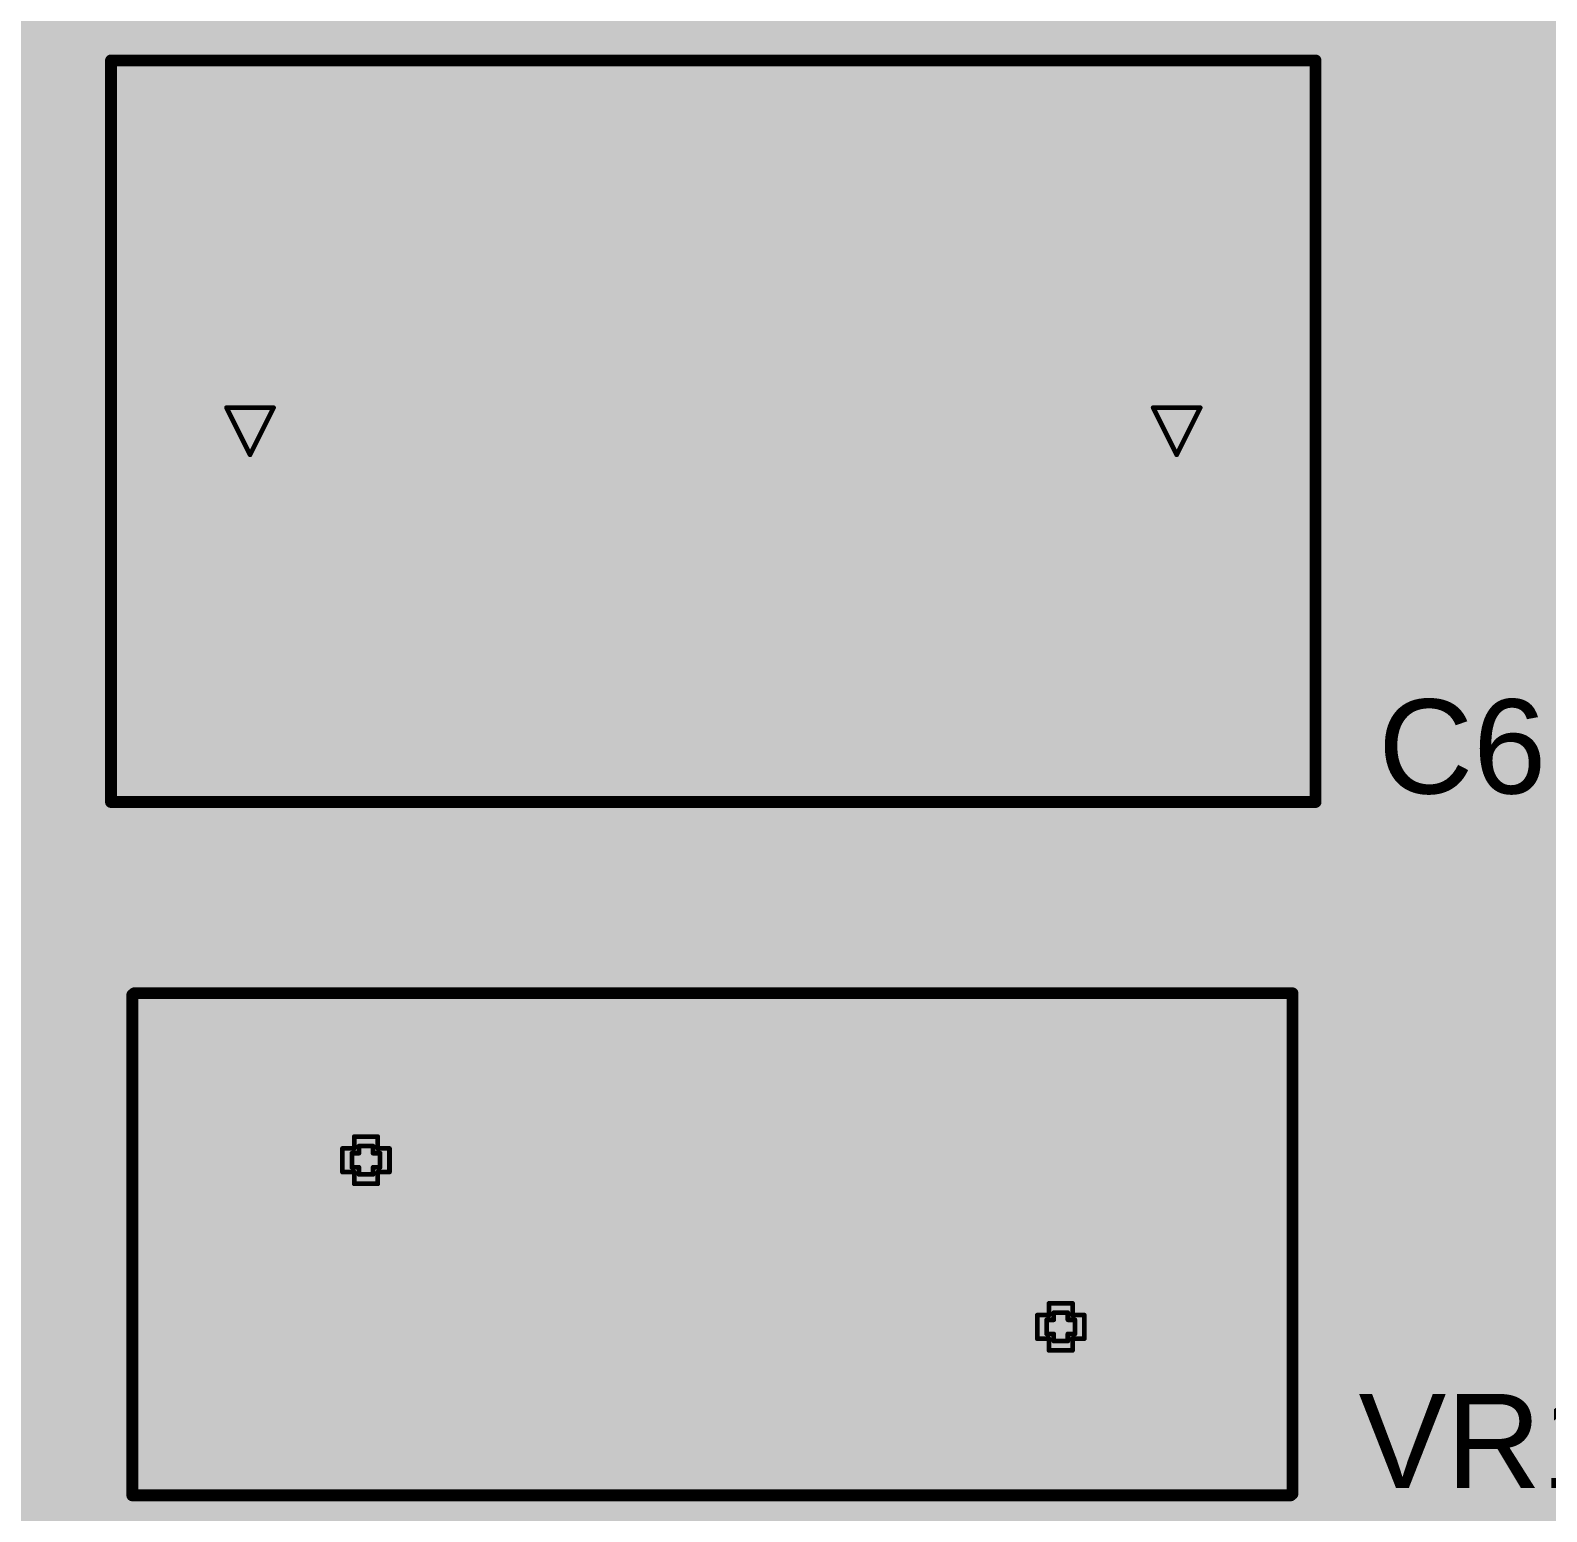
# Model space of a CAD drawing. Header units: inches. Extents: x -38 to 276, y -7 to 269.
# Drawn here: x 89.13 to 105.49, y 14.22 to 30.2 of the extents above; entities that cross this region are included whole.
import ezdxf

# ---------------------------------------------------------------- set-up
doc = ezdxf.new("R2010")
doc.units = ezdxf.units.IN
for name, color, linetype in [('Bottom Layer', 5, 'Continuous'), ('Bottom Solder', 6, 'Continuous'), ('Drill Drawing', 1, 'Continuous'), ('Multi-Layer', 9, 'Continuous'), ('Pad Holes', 156, 'Continuous'), ('Top Layer', 1, 'Continuous'), ('Top Overlay', 2, 'Continuous'), ('Top Solder', 216, 'Continuous')]:
    doc.layers.add(name, color=color, linetype=linetype)
doc.styles.add('Arial', font='', dxfattribs={"height": 0.2})
doc.styles.add('Arial Black', font='', dxfattribs={"height": 0.2})
doc.styles.get('Arial').set_extended_font_data('Arial')
doc.styles.get('Arial Black').set_extended_font_data('Arial Black')

# ---------------------------------------------------------------- blocks, each defined once
blk = doc.blocks.new('B72210S2271K101_21')
at = {"layer": 'Bottom Layer'}
h = blk.add_hatch(color=5, dxfattribs=at)
edge = h.paths.add_edge_path()
edge.add_arc((-3.74904, 0.8989059999999999), 0.999998, 0, 360)
h = blk.add_hatch(color=5, dxfattribs=at)
edge = h.paths.add_edge_path()
edge.add_arc((3.74904, -0.8989059999999999), 0.999998, 0, 360)
at = {"layer": 'Bottom Solder'}
h = blk.add_hatch(color=6, dxfattribs=at)
edge = h.paths.add_edge_path()
edge.add_arc((-3.74904, 0.8989059999999999), 1.050798, 0, 360)
h = blk.add_hatch(color=6, dxfattribs=at)
edge = h.paths.add_edge_path()
edge.add_arc((3.74904, -0.8989059999999999), 1.050798, 0, 360)
at = {"layer": 'Multi-Layer'}
h = blk.add_hatch(color=9, dxfattribs=at)
edge = h.paths.add_edge_path()
edge.add_arc((-3.74904, 0.8989059999999999), 0.999998, 0, 360)
h = blk.add_hatch(color=9, dxfattribs=at)
edge = h.paths.add_edge_path()
edge.add_arc((3.74904, -0.8989059999999999), 0.999998, 0, 360)
at = {"layer": 'Pad Holes'}
h = blk.add_hatch(color=7, dxfattribs=at)
edge = h.paths.add_edge_path()
edge.add_arc((-3.74904, 0.8988044), 0.5999479999999999, 0, 360)
h = blk.add_hatch(color=7, dxfattribs=at)
edge = h.paths.add_edge_path()
edge.add_arc((3.74904, -0.8988044), 0.5999479999999999, 0, 360)
at = {"layer": 'Top Layer'}
h = blk.add_hatch(color=1, dxfattribs=at)
edge = h.paths.add_edge_path()
edge.add_arc((-3.74904, 0.8989059999999999), 0.999998, 0, 360)
h = blk.add_hatch(color=1, dxfattribs=at)
edge = h.paths.add_edge_path()
edge.add_arc((3.74904, -0.8989059999999999), 0.999998, 0, 360)
at = {"layer": 'Top Solder'}
h = blk.add_hatch(color=216, dxfattribs=at)
edge = h.paths.add_edge_path()
edge.add_arc((-3.74904, 0.8989059999999999), 1.050798, 0, 360)
h = blk.add_hatch(color=216, dxfattribs=at)
edge = h.paths.add_edge_path()
edge.add_arc((3.74904, -0.8989059999999999), 1.050798, 0, 360)
at = {"layer": 'Top Overlay'}
for points in [[(-6.271006, -2.716276, 0.127, 0.127, 0), (-6.271006, 2.683764, 0.127, 0.127, 0)], [(-6.249921459999999, 2.70002, 0.127, 0.127, 0), (6.250178, 2.70002, 0.127, 0.127, 0)], [(6.249921459999999, -2.70002, 0.127, 0.127, 0), (6.249921459999999, 2.70002, 0.127, 0.127, 0)], [(-6.271006, -2.716276, 0.127, 0.127, 0), (6.23087654, -2.716276, 0.127, 0.127, 0)]]:
    blk.add_lwpolyline(points, format="xyseb", dxfattribs=at)
for points in [[(-6.302756, 2.683764, 0.0635, 0.0635, 1), (-6.239255999999999, 2.683764, 0.0635, 0.0635, 1)], [(-6.281671459999999, 2.70002, 0.0635, 0.0635, 1), (-6.21817146, 2.70002, 0.0635, 0.0635, 1)], [(6.21817146, 2.70002, 0.0635, 0.0635, 1), (6.281671459999999, 2.70002, 0.0635, 0.0635, 1)], [(6.218428, 2.70002, 0.0635, 0.0635, 1), (6.281928, 2.70002, 0.0635, 0.0635, 1)], [(-6.302756, -2.716276, 0.0635, 0.0635, 1), (-6.239255999999999, -2.716276, 0.0635, 0.0635, 1)], [(-6.302756, -2.716276, 0.0635, 0.0635, 1), (-6.239255999999999, -2.716276, 0.0635, 0.0635, 1)], [(6.19912654, -2.716276, 0.0635, 0.0635, 1), (6.262626539999999, -2.716276, 0.0635, 0.0635, 1)], [(6.21817146, -2.70002, 0.0635, 0.0635, 1), (6.281671459999999, -2.70002, 0.0635, 0.0635, 1)]]:
    blk.add_lwpolyline(points, format="xyseb", close=True, dxfattribs=at)
blk = doc.blocks.new('X2P2224KN1B0130150080ES0_156')
at = {"layer": 'Bottom Layer'}
h = blk.add_hatch(color=5, dxfattribs=at)
edge = h.paths.add_edge_path()
edge.add_arc((-4.999989999999999, 0), 0.999998, 0, 360)
h = blk.add_hatch(color=5, dxfattribs=at)
edge = h.paths.add_edge_path()
edge.add_arc((4.999989999999999, 0), 0.999998, 0, 360)
at = {"layer": 'Bottom Solder'}
h = blk.add_hatch(color=6, dxfattribs=at)
edge = h.paths.add_edge_path()
edge.add_arc((-4.999989999999999, 0), 1.0499979, 0, 360)
h = blk.add_hatch(color=6, dxfattribs=at)
edge = h.paths.add_edge_path()
edge.add_arc((4.999989999999999, 0), 1.0499979, 0, 360)
at = {"layer": 'Multi-Layer'}
h = blk.add_hatch(color=9, dxfattribs=at)
edge = h.paths.add_edge_path()
edge.add_arc((-4.999989999999999, 0), 0.999998, 0, 360)
h = blk.add_hatch(color=9, dxfattribs=at)
edge = h.paths.add_edge_path()
edge.add_arc((4.999989999999999, 0), 0.999998, 0, 360)
at = {"layer": 'Pad Holes'}
h = blk.add_hatch(color=7, dxfattribs=at)
edge = h.paths.add_edge_path()
edge.add_arc((-4.999989999999999, 0), 0.5999987999999999, 0, 360)
h = blk.add_hatch(color=7, dxfattribs=at)
edge = h.paths.add_edge_path()
edge.add_arc((4.999989999999999, 0), 0.5999987999999999, 0, 360)
at = {"layer": 'Top Layer'}
h = blk.add_hatch(color=1, dxfattribs=at)
edge = h.paths.add_edge_path()
edge.add_arc((-4.999989999999999, 0), 0.999998, 0, 360)
h = blk.add_hatch(color=1, dxfattribs=at)
edge = h.paths.add_edge_path()
edge.add_arc((4.999989999999999, 0), 0.999998, 0, 360)
at = {"layer": 'Top Solder'}
h = blk.add_hatch(color=216, dxfattribs=at)
edge = h.paths.add_edge_path()
edge.add_arc((-4.999989999999999, 0), 1.0499979, 0, 360)
h = blk.add_hatch(color=216, dxfattribs=at)
edge = h.paths.add_edge_path()
edge.add_arc((4.999989999999999, 0), 1.0499979, 0, 360)
at = {"layer": 'Top Overlay'}
for points in [[(-6.50113, 3.999992, 0.127, 0.127, 0), (6.498843999999999, 3.999992, 0.127, 0.127, 0)], [(-6.50113, -3.999992, 0.127, 0.127, 0), (-6.50113, 3.999992, 0.127, 0.127, 0)], [(6.498843999999999, -3.999992, 0.127, 0.127, 0), (6.498843999999999, 3.999992, 0.127, 0.127, 0)], [(-6.50113, -3.999992, 0.127, 0.127, 0), (6.498843999999999, -3.999992, 0.127, 0.127, 0)]]:
    blk.add_lwpolyline(points, format="xyseb", dxfattribs=at)
for points in [[(-6.53288, 3.999992, 0.0635, 0.0635, 1), (-6.469379999999999, 3.999992, 0.0635, 0.0635, 1)], [(-6.53288, 3.999992, 0.0635, 0.0635, 1), (-6.469379999999999, 3.999992, 0.0635, 0.0635, 1)], [(6.467093999999999, 3.999992, 0.0635, 0.0635, 1), (6.530594, 3.999992, 0.0635, 0.0635, 1)], [(6.467093999999999, 3.999992, 0.0635, 0.0635, 1), (6.530594, 3.999992, 0.0635, 0.0635, 1)], [(-6.53288, -3.999992, 0.0635, 0.0635, 1), (-6.469379999999999, -3.999992, 0.0635, 0.0635, 1)], [(-6.53288, -3.999992, 0.0635, 0.0635, 1), (-6.469379999999999, -3.999992, 0.0635, 0.0635, 1)], [(6.467093999999999, -3.999992, 0.0635, 0.0635, 1), (6.530594, -3.999992, 0.0635, 0.0635, 1)], [(6.467093999999999, -3.999992, 0.0635, 0.0635, 1), (6.530594, -3.999992, 0.0635, 0.0635, 1)]]:
    blk.add_lwpolyline(points, format="xyseb", close=True, dxfattribs=at)

msp = doc.modelspace()

# ---------------------------------------------------------------- hatches: boundary and pattern name
at = {"layer": 'Bottom Layer'}
h = msp.add_hatch(color=5, dxfattribs=at)
h.paths.add_polyline_path([(110.40999762, 33.01999746), (110.66016476, 33.01999746), (111.15088514, 32.92238526), (111.6131372, 32.73091498), (112.0291511, 32.45294246), (112.38294008, 32.09915348), (112.6609126, 31.68313958), (112.85238288, 31.22088752), (112.94999508, 30.73016714), (112.94999508, 30.48), (112.94999762, 30.48), (112.95000016, 19.92819738), (112.95000016, 10.414), (112.95000016, 10.21386324), (112.8719104, 9.82128592), (112.71873316, 9.45148478), (112.49635616, 9.11867366), (112.21332396, 8.83564146), (111.88051284, 8.61326446), (111.5107117, 8.46008722), (111.11813438, 8.382), (100.15494828, 8.382), (99.99233748, 8.38199746), (99.67336936, 8.44544412), (99.37290768, 8.56989904), (99.10249927999999, 8.7505794), (98.8725353, 8.98054084), (98.69185494, 9.250949239999999), (98.56740002, 9.551410919999999), (98.50395336, 9.87037904), (98.5039559, 10.0329873), (98.50393558, 12.25865722), (98.49555611999999, 12.4293376), (98.42896493999999, 12.76414008), (98.29833527999999, 13.07951664), (98.10868871999999, 13.36334894), (97.86731252, 13.60473022), (97.58348276, 13.79437932), (97.26810619999999, 13.92501152), (96.93330372, 13.99160778), (96.76263096, 13.99998978), (96.76262588, 13.9999974), (96.76262333999999, 13.99999486), (67.23908066, 14.00000502), (67.06858824, 14.00000502), (66.73415913999999, 14.06652508), (66.41913056, 14.19701504), (66.13561576000001, 14.38645332), (65.89450372, 14.62756536), (65.70506544, 14.91108016), (65.57457548, 15.22610874), (65.50805542, 15.56053784), (65.50805542, 15.73103026), (65.50805795999999, 30.48), (65.50805795999999, 30.73016714), (65.60566761999999, 31.22088752), (65.7971379, 31.68313958), (66.07511042, 32.09915348), (66.4288994, 32.45294246), (66.84491329999999, 32.73091498), (67.30716536, 32.92238526), (67.79788574, 33.01999746), (68.04805542, 33.01999746), (68.04805542, 33.02)])
h.paths.add_polyline_path([(91.74614111999999, 28.3755211), (91.25450126, 28.3755211), (90.77230766, 28.27960562), (90.31809215999999, 28.09146274), (89.90930963999999, 27.81832384), (89.56166746, 27.47068166), (89.28852855999999, 27.06189914), (89.10038568, 26.60768364), (89.00447274, 26.12549004), (89.00447274, 25.63385018), (89.10038568, 25.15165658), (89.28852855999999, 24.69744108), (89.56166746, 24.28865856), (89.90930963999999, 23.94101638), (90.31809215999999, 23.66787748), (90.77230766, 23.4797346), (91.25450126, 23.38382166), (91.74614111999999, 23.38382166), (92.22833471999999, 23.4797346), (92.68255022, 23.66787748), (93.09133274, 23.94101638), (93.43897491999999, 24.28865856), (93.71211381999998, 24.69744108), (93.9002567, 25.15165658), (93.99617217999999, 25.63385018), (93.99617217999999, 26.12549004), (93.9002567, 26.60768364), (93.71211381999998, 27.06189914), (93.43897491999999, 27.47068166), (93.09133274, 27.81832384), (92.68255022, 28.09146274), (92.22833471999999, 28.27960562)], flags=0)
h.paths.add_polyline_path([(92.99709112, 20.5113255), (92.50545126, 20.5113255), (92.02325766, 20.41541002), (91.56904216, 20.22726714), (91.16025963999999, 19.95412824), (90.81261746, 19.60648606), (90.53947855999999, 19.19770354), (90.35133567999999, 18.74348804), (90.25542273999999, 18.26129444), (90.25542273999999, 17.76965458), (90.35133567999999, 17.28746098), (90.53947855999999, 16.83324548), (90.81261746, 16.42446296), (91.16025963999999, 16.07682078), (91.56904216, 15.80368188), (92.02325766, 15.615539), (92.50545126, 15.51962606), (92.99709112, 15.51962606), (93.47928472, 15.615539), (93.93350022, 15.80368188), (94.34228274, 16.07682078), (94.68992492, 16.42446296), (94.96306382, 16.83324548), (95.15120669999999, 17.28746098), (95.24712217999999, 17.76965458), (95.24712217999999, 18.26129444), (95.15120669999999, 18.74348804), (94.96306382, 19.19770354), (94.68992492, 19.60648606), (94.34228274, 19.95412824), (93.93350022, 20.22726714), (93.47928472, 20.41541002)], flags=0)
at = {"layer": 'Top Layer'}
h = msp.add_hatch(color=1, dxfattribs=at)
edge = h.paths.add_edge_path()
edge.add_arc((62.15000375210857, 30.47999640789142), 2.540003592111119, 90.00008102849182, 179.9999189715078, ccw=False)
edge.add_line((62.15000016, 33.02), (92.70998983999998, 33.02))
edge.add_arc((92.70998804394722, 30.47999820394724), 2.540001796053391, 4.0514240083666664e-05, 89.9999594857598, ccw=False)
edge.add_line((95.24998984, 30.48), (95.24999238, 21.97099746))
edge.add_line((95.24999238, 21.97099746), (95.24998984, 16.25598984))
edge.add_arc((93.39438447602117, 16.25598296396766), 1.855605363991552, -90.00029073976839, 0.0002123121868180533, ccw=False)
edge.add_line((93.39437505999999, 14.4003776), (87.75554965999999, 14.4003776))
edge.add_arc((87.75554965999999, 12.41677476), 1.98360284, 90, 180)
edge.add_line((85.77194682, 12.41677476), (85.77194174, 3.8835076))
edge.add_arc((84.04744101603619, 3.883500723963807), 1.724500723977516, -90.00022845328408, 0.00022845328402354426, ccw=False)
edge.add_line((84.04743414, 2.159), (77.89783505999999, 2.159))
edge.add_arc((77.89783505999999, 4.063857759999999), 1.904857759999999, 180, 270, ccw=False)
edge.add_line((75.99297729999999, 4.06385776), (75.99296206, 18.49499984))
edge.add_arc((74.42203630678043, 18.4950742452803), 1.570925754981626, 359.9972862444181, 450.0010462820671)
edge.add_line((74.42200762, 20.066), (68.07198475999999, 20.06598476))
edge.add_arc((68.07197788396631, 18.58898925603367), 1.476995503982331, 89.99973326411042, 180.0002667358893)
edge.add_line((66.59498237999999, 18.58898238), (66.5949646, 15.40604742))
edge.add_arc((65.18892653606277, 15.40603800396855), 1.406038063968752, -89.9999696847014, 0.00038370146262423077, ccw=False)
edge.add_line((65.18892728, 13.99999994), (60.87920006, 13.99999994))
edge.add_arc((60.87920006, 15.26919984), 1.2691999, 180, 270, ccw=False)
edge.add_line((59.61000016, 15.26919984), (59.61000016, 30.48))
h = msp.add_hatch(color=1, dxfattribs=at)
edge = h.paths.add_edge_path()
edge.add_arc((99.74527855417773, -4.600723064868423), 1.241284555356036, 179.9975035259371, 270.0010896083271)
edge.add_line((99.74530216, -5.84200762), (104.2774267, -5.84200762))
edge.add_arc((104.277425647903, -4.662438187903021), 1.179569432097448, 270.0000511040001, 359.9999488959999)
edge.add_line((105.45699508, -4.662439239999999), (105.45700016, 11.938))
edge.add_line((105.45700016, 11.938), (105.45698238, 28.54300615999999))
edge.add_arc((104.120429301586, 28.54311030065687), 1.336553082471157, 359.9955356654372, 450.0039199467818)
edge.add_line((104.12033786, 29.87966338), (99.74199761999999, 29.87965576))
edge.add_arc((99.74186374404242, 28.64178855649649), 1.237867210742883, 89.99380343279506, 180.0059614598518)
edge.add_line((98.50399653999999, 28.64165976), (98.50399399999999, -4.600668980000002))

# ---------------------------------------------------------------- linework, layer by layer
at = {"layer": 'Drill Drawing'}
for points in [[(91.24632245999999, 26.13367138, 0.0508, 0.0508, 0), (91.75432246, 26.13367138, 0.0508, 0.0508, 0)], [(91.24632245999999, 26.13367138, 0.0508, 0.0508, 0), (91.50032245999999, 25.62567138, 0.0508, 0.0508, 0)], [(91.50032245999999, 25.62567138, 0.0508, 0.0508, 0), (91.75432246, 26.13367138, 0.0508, 0.0508, 0)], [(101.24630246, 26.13367138, 0.0508, 0.0508, 0), (101.75430246, 26.13367138, 0.0508, 0.0508, 0)], [(101.24630246, 26.13367138, 0.0508, 0.0508, 0), (101.50030246, 25.62567138, 0.0508, 0.0508, 0)], [(101.50030246, 25.62567138, 0.0508, 0.0508, 0), (101.75430246, 26.13367138, 0.0508, 0.0508, 0)], [(92.49727245999999, 17.88847578, 0.0508, 0.0508, 0), (92.49727245999999, 18.14247578, 0.0508, 0.0508, 0)], [(92.49727245999999, 18.14247578, 0.0508, 0.0508, 0), (92.62427246, 18.14247578, 0.0508, 0.0508, 0)], [(92.62427246, 18.14247578, 0.0508, 0.0508, 0), (92.62427246, 18.26947578, 0.0508, 0.0508, 0)], [(92.62427246, 18.26947578, 0.0508, 0.0508, 0), (92.87827246, 18.26947578, 0.0508, 0.0508, 0)], [(92.67507246, 18.09167578, 0.0508, 0.0508, 0), (92.67507246, 18.16787578, 0.0508, 0.0508, 0)], [(92.67507246, 18.16787578, 0.0508, 0.0508, 0), (92.82747246, 18.16787578, 0.0508, 0.0508, 0)], [(92.82747246, 18.09167578, 0.0508, 0.0508, 0), (92.82747246, 18.16787578, 0.0508, 0.0508, 0)], [(92.87827246, 18.14247578, 0.0508, 0.0508, 0), (92.87827246, 18.26947578, 0.0508, 0.0508, 0)], [(92.87827246, 18.14247578, 0.0508, 0.0508, 0), (93.00527246, 18.14247578, 0.0508, 0.0508, 0)], [(93.00527246, 17.88847578, 0.0508, 0.0508, 0), (93.00527246, 18.14247578, 0.0508, 0.0508, 0)], [(92.59887246, 17.93927578, 0.0508, 0.0508, 0), (92.59887246, 18.09167578, 0.0508, 0.0508, 0)], [(92.59887246, 18.09167578, 0.0508, 0.0508, 0), (92.67507246, 18.09167578, 0.0508, 0.0508, 0)], [(92.82747246, 18.09167578, 0.0508, 0.0508, 0), (92.90367246, 18.09167578, 0.0508, 0.0508, 0)], [(92.90367246, 17.93927578, 0.0508, 0.0508, 0), (92.90367246, 18.09167578, 0.0508, 0.0508, 0)], [(92.49727245999999, 17.88847578, 0.0508, 0.0508, 0), (92.62427246, 17.88847578, 0.0508, 0.0508, 0)], [(92.59887246, 17.93927578, 0.0508, 0.0508, 0), (92.67507246, 17.93927578, 0.0508, 0.0508, 0)], [(92.62427246, 17.76147578, 0.0508, 0.0508, 0), (92.62427246, 17.88847578, 0.0508, 0.0508, 0)], [(92.67507246, 17.86307578, 0.0508, 0.0508, 0), (92.67507246, 17.93927578, 0.0508, 0.0508, 0)], [(92.67507246, 17.86307578, 0.0508, 0.0508, 0), (92.82747246, 17.86307578, 0.0508, 0.0508, 0)], [(92.82747246, 17.93927578, 0.0508, 0.0508, 0), (92.90367246, 17.93927578, 0.0508, 0.0508, 0)], [(92.82747246, 17.86307578, 0.0508, 0.0508, 0), (92.82747246, 17.93927578, 0.0508, 0.0508, 0)], [(92.87827246, 17.88847578, 0.0508, 0.0508, 0), (93.00527246, 17.88847578, 0.0508, 0.0508, 0)], [(92.87827246, 17.76147578, 0.0508, 0.0508, 0), (92.87827246, 17.88847578, 0.0508, 0.0508, 0)], [(92.62427246, 17.76147578, 0.0508, 0.0508, 0), (92.87827246, 17.76147578, 0.0508, 0.0508, 0)], [(99.99535245999999, 16.09086698, 0.0508, 0.0508, 0), (99.99535245999999, 16.34486698, 0.0508, 0.0508, 0)], [(99.99535245999999, 16.34486698, 0.0508, 0.0508, 0), (100.12235246, 16.34486698, 0.0508, 0.0508, 0)], [(100.12235246, 16.34486698, 0.0508, 0.0508, 0), (100.12235246, 16.47186698, 0.0508, 0.0508, 0)], [(100.12235246, 16.47186698, 0.0508, 0.0508, 0), (100.37635246, 16.47186698, 0.0508, 0.0508, 0)], [(100.17315246, 16.29406698, 0.0508, 0.0508, 0), (100.17315246, 16.37026698, 0.0508, 0.0508, 0)], [(100.17315246, 16.37026698, 0.0508, 0.0508, 0), (100.32555246, 16.37026698, 0.0508, 0.0508, 0)], [(100.32555246, 16.29406698, 0.0508, 0.0508, 0), (100.32555246, 16.37026698, 0.0508, 0.0508, 0)], [(100.37635246, 16.34486698, 0.0508, 0.0508, 0), (100.37635246, 16.47186698, 0.0508, 0.0508, 0)], [(100.37635246, 16.34486698, 0.0508, 0.0508, 0), (100.50335246, 16.34486698, 0.0508, 0.0508, 0)], [(100.50335246, 16.09086698, 0.0508, 0.0508, 0), (100.50335246, 16.34486698, 0.0508, 0.0508, 0)], [(100.09695246, 16.14166698, 0.0508, 0.0508, 0), (100.09695246, 16.29406698, 0.0508, 0.0508, 0)], [(100.09695246, 16.29406698, 0.0508, 0.0508, 0), (100.17315246, 16.29406698, 0.0508, 0.0508, 0)], [(100.32555246, 16.29406698, 0.0508, 0.0508, 0), (100.40175246, 16.29406698, 0.0508, 0.0508, 0)], [(100.40175246, 16.14166698, 0.0508, 0.0508, 0), (100.40175246, 16.29406698, 0.0508, 0.0508, 0)], [(99.99535245999999, 16.09086698, 0.0508, 0.0508, 0), (100.12235246, 16.09086698, 0.0508, 0.0508, 0)], [(100.09695246, 16.14166698, 0.0508, 0.0508, 0), (100.17315246, 16.14166698, 0.0508, 0.0508, 0)], [(100.12235246, 15.96386698, 0.0508, 0.0508, 0), (100.12235246, 16.09086698, 0.0508, 0.0508, 0)], [(100.17315246, 16.06546698, 0.0508, 0.0508, 0), (100.17315246, 16.14166698, 0.0508, 0.0508, 0)], [(100.17315246, 16.06546698, 0.0508, 0.0508, 0), (100.32555246, 16.06546698, 0.0508, 0.0508, 0)], [(100.32555246, 16.14166698, 0.0508, 0.0508, 0), (100.40175246, 16.14166698, 0.0508, 0.0508, 0)], [(100.32555246, 16.06546698, 0.0508, 0.0508, 0), (100.32555246, 16.14166698, 0.0508, 0.0508, 0)], [(100.37635246, 16.09086698, 0.0508, 0.0508, 0), (100.50335246, 16.09086698, 0.0508, 0.0508, 0)], [(100.37635246, 15.96386698, 0.0508, 0.0508, 0), (100.37635246, 16.09086698, 0.0508, 0.0508, 0)], [(100.12235246, 15.96386698, 0.0508, 0.0508, 0), (100.37635246, 15.96386698, 0.0508, 0.0508, 0)]]:
    msp.add_lwpolyline(points, format="xyseb", dxfattribs=at)
for points in [[(91.23362245999999, 26.13367138, 0.0254, 0.0254, 1), (91.25902246, 26.13367138, 0.0254, 0.0254, 1)], [(91.23362245999999, 26.13367138, 0.0254, 0.0254, 1), (91.25902246, 26.13367138, 0.0254, 0.0254, 1)], [(91.74162246, 26.13367138, 0.0254, 0.0254, 1), (91.76702245999999, 26.13367138, 0.0254, 0.0254, 1)], [(91.74162246, 26.13367138, 0.0254, 0.0254, 1), (91.76702245999999, 26.13367138, 0.0254, 0.0254, 1)], [(101.23360246, 26.13367138, 0.0254, 0.0254, 1), (101.25900246, 26.13367138, 0.0254, 0.0254, 1)], [(101.23360246, 26.13367138, 0.0254, 0.0254, 1), (101.25900246, 26.13367138, 0.0254, 0.0254, 1)], [(101.74160246, 26.13367138, 0.0254, 0.0254, 1), (101.76700246, 26.13367138, 0.0254, 0.0254, 1)], [(101.74160246, 26.13367138, 0.0254, 0.0254, 1), (101.76700246, 26.13367138, 0.0254, 0.0254, 1)], [(91.48762246, 25.62567138, 0.0254, 0.0254, 1), (91.51302246, 25.62567138, 0.0254, 0.0254, 1)], [(91.48762246, 25.62567138, 0.0254, 0.0254, 1), (91.51302246, 25.62567138, 0.0254, 0.0254, 1)], [(101.48760246, 25.62567138, 0.0254, 0.0254, 1), (101.51300246, 25.62567138, 0.0254, 0.0254, 1)], [(101.48760246, 25.62567138, 0.0254, 0.0254, 1), (101.51300246, 25.62567138, 0.0254, 0.0254, 1)], [(92.48457246, 18.14247578, 0.0254, 0.0254, 1), (92.50997246, 18.14247578, 0.0254, 0.0254, 1)], [(92.48457246, 18.14247578, 0.0254, 0.0254, 1), (92.50997246, 18.14247578, 0.0254, 0.0254, 1)], [(92.61157245999999, 18.26947578, 0.0254, 0.0254, 1), (92.63697246, 18.26947578, 0.0254, 0.0254, 1)], [(92.61157245999999, 18.26947578, 0.0254, 0.0254, 1), (92.63697246, 18.26947578, 0.0254, 0.0254, 1)], [(92.61157245999999, 18.14247578, 0.0254, 0.0254, 1), (92.63697246, 18.14247578, 0.0254, 0.0254, 1)], [(92.61157245999999, 18.14247578, 0.0254, 0.0254, 1), (92.63697246, 18.14247578, 0.0254, 0.0254, 1)], [(92.66237246, 18.16787578, 0.0254, 0.0254, 1), (92.68777245999999, 18.16787578, 0.0254, 0.0254, 1)], [(92.66237246, 18.16787578, 0.0254, 0.0254, 1), (92.68777245999999, 18.16787578, 0.0254, 0.0254, 1)], [(92.81477245999999, 18.16787578, 0.0254, 0.0254, 1), (92.84017245999999, 18.16787578, 0.0254, 0.0254, 1)], [(92.81477245999999, 18.16787578, 0.0254, 0.0254, 1), (92.84017245999999, 18.16787578, 0.0254, 0.0254, 1)], [(92.86557246, 18.26947578, 0.0254, 0.0254, 1), (92.89097245999999, 18.26947578, 0.0254, 0.0254, 1)], [(92.86557246, 18.26947578, 0.0254, 0.0254, 1), (92.89097245999999, 18.26947578, 0.0254, 0.0254, 1)], [(92.86557246, 18.14247578, 0.0254, 0.0254, 1), (92.89097245999999, 18.14247578, 0.0254, 0.0254, 1)], [(92.86557246, 18.14247578, 0.0254, 0.0254, 1), (92.89097245999999, 18.14247578, 0.0254, 0.0254, 1)], [(92.99257245999999, 18.14247578, 0.0254, 0.0254, 1), (93.01797246, 18.14247578, 0.0254, 0.0254, 1)], [(92.99257245999999, 18.14247578, 0.0254, 0.0254, 1), (93.01797246, 18.14247578, 0.0254, 0.0254, 1)], [(92.58617245999999, 18.09167578, 0.0254, 0.0254, 1), (92.61157245999999, 18.09167578, 0.0254, 0.0254, 1)], [(92.58617245999999, 18.09167578, 0.0254, 0.0254, 1), (92.61157245999999, 18.09167578, 0.0254, 0.0254, 1)], [(92.66237246, 18.09167578, 0.0254, 0.0254, 1), (92.68777245999999, 18.09167578, 0.0254, 0.0254, 1)], [(92.66237246, 18.09167578, 0.0254, 0.0254, 1), (92.68777245999999, 18.09167578, 0.0254, 0.0254, 1)], [(92.81477245999999, 18.09167578, 0.0254, 0.0254, 1), (92.84017245999999, 18.09167578, 0.0254, 0.0254, 1)], [(92.81477245999999, 18.09167578, 0.0254, 0.0254, 1), (92.84017245999999, 18.09167578, 0.0254, 0.0254, 1)], [(92.89097245999999, 18.09167578, 0.0254, 0.0254, 1), (92.91637245999999, 18.09167578, 0.0254, 0.0254, 1)], [(92.89097245999999, 18.09167578, 0.0254, 0.0254, 1), (92.91637245999999, 18.09167578, 0.0254, 0.0254, 1)], [(92.48457246, 17.88847578, 0.0254, 0.0254, 1), (92.50997246, 17.88847578, 0.0254, 0.0254, 1)], [(92.48457246, 17.88847578, 0.0254, 0.0254, 1), (92.50997246, 17.88847578, 0.0254, 0.0254, 1)], [(92.58617245999999, 17.93927578, 0.0254, 0.0254, 1), (92.61157245999999, 17.93927578, 0.0254, 0.0254, 1)], [(92.58617245999999, 17.93927578, 0.0254, 0.0254, 1), (92.61157245999999, 17.93927578, 0.0254, 0.0254, 1)], [(92.61157245999999, 17.88847578, 0.0254, 0.0254, 1), (92.63697246, 17.88847578, 0.0254, 0.0254, 1)], [(92.61157245999999, 17.88847578, 0.0254, 0.0254, 1), (92.63697246, 17.88847578, 0.0254, 0.0254, 1)], [(92.66237246, 17.93927578, 0.0254, 0.0254, 1), (92.68777245999999, 17.93927578, 0.0254, 0.0254, 1)], [(92.66237246, 17.93927578, 0.0254, 0.0254, 1), (92.68777245999999, 17.93927578, 0.0254, 0.0254, 1)], [(92.66237246, 17.86307578, 0.0254, 0.0254, 1), (92.68777245999999, 17.86307578, 0.0254, 0.0254, 1)], [(92.66237246, 17.86307578, 0.0254, 0.0254, 1), (92.68777245999999, 17.86307578, 0.0254, 0.0254, 1)], [(92.81477245999999, 17.93927578, 0.0254, 0.0254, 1), (92.84017245999999, 17.93927578, 0.0254, 0.0254, 1)], [(92.81477245999999, 17.93927578, 0.0254, 0.0254, 1), (92.84017245999999, 17.93927578, 0.0254, 0.0254, 1)], [(92.81477245999999, 17.86307578, 0.0254, 0.0254, 1), (92.84017245999999, 17.86307578, 0.0254, 0.0254, 1)], [(92.81477245999999, 17.86307578, 0.0254, 0.0254, 1), (92.84017245999999, 17.86307578, 0.0254, 0.0254, 1)], [(92.86557246, 17.88847578, 0.0254, 0.0254, 1), (92.89097245999999, 17.88847578, 0.0254, 0.0254, 1)], [(92.86557246, 17.88847578, 0.0254, 0.0254, 1), (92.89097245999999, 17.88847578, 0.0254, 0.0254, 1)], [(92.89097245999999, 17.93927578, 0.0254, 0.0254, 1), (92.91637245999999, 17.93927578, 0.0254, 0.0254, 1)], [(92.89097245999999, 17.93927578, 0.0254, 0.0254, 1), (92.91637245999999, 17.93927578, 0.0254, 0.0254, 1)], [(92.99257245999999, 17.88847578, 0.0254, 0.0254, 1), (93.01797246, 17.88847578, 0.0254, 0.0254, 1)], [(92.99257245999999, 17.88847578, 0.0254, 0.0254, 1), (93.01797246, 17.88847578, 0.0254, 0.0254, 1)], [(92.61157245999999, 17.76147578, 0.0254, 0.0254, 1), (92.63697246, 17.76147578, 0.0254, 0.0254, 1)], [(92.61157245999999, 17.76147578, 0.0254, 0.0254, 1), (92.63697246, 17.76147578, 0.0254, 0.0254, 1)], [(92.86557246, 17.76147578, 0.0254, 0.0254, 1), (92.89097245999999, 17.76147578, 0.0254, 0.0254, 1)], [(92.86557246, 17.76147578, 0.0254, 0.0254, 1), (92.89097245999999, 17.76147578, 0.0254, 0.0254, 1)], [(99.98265245999998, 16.34486698, 0.0254, 0.0254, 1), (100.00805246, 16.34486698, 0.0254, 0.0254, 1)], [(99.98265245999998, 16.34486698, 0.0254, 0.0254, 1), (100.00805246, 16.34486698, 0.0254, 0.0254, 1)], [(100.10965246, 16.47186698, 0.0254, 0.0254, 1), (100.13505246, 16.47186698, 0.0254, 0.0254, 1)], [(100.10965246, 16.47186698, 0.0254, 0.0254, 1), (100.13505246, 16.47186698, 0.0254, 0.0254, 1)], [(100.10965246, 16.34486698, 0.0254, 0.0254, 1), (100.13505246, 16.34486698, 0.0254, 0.0254, 1)], [(100.10965246, 16.34486698, 0.0254, 0.0254, 1), (100.13505246, 16.34486698, 0.0254, 0.0254, 1)], [(100.16045246, 16.37026698, 0.0254, 0.0254, 1), (100.18585246, 16.37026698, 0.0254, 0.0254, 1)], [(100.16045246, 16.37026698, 0.0254, 0.0254, 1), (100.18585246, 16.37026698, 0.0254, 0.0254, 1)], [(100.31285246, 16.37026698, 0.0254, 0.0254, 1), (100.33825246, 16.37026698, 0.0254, 0.0254, 1)], [(100.31285246, 16.37026698, 0.0254, 0.0254, 1), (100.33825246, 16.37026698, 0.0254, 0.0254, 1)], [(100.36365246, 16.47186698, 0.0254, 0.0254, 1), (100.38905246, 16.47186698, 0.0254, 0.0254, 1)], [(100.36365246, 16.47186698, 0.0254, 0.0254, 1), (100.38905246, 16.47186698, 0.0254, 0.0254, 1)], [(100.36365246, 16.34486698, 0.0254, 0.0254, 1), (100.38905246, 16.34486698, 0.0254, 0.0254, 1)], [(100.36365246, 16.34486698, 0.0254, 0.0254, 1), (100.38905246, 16.34486698, 0.0254, 0.0254, 1)], [(100.49065246, 16.34486698, 0.0254, 0.0254, 1), (100.51605246, 16.34486698, 0.0254, 0.0254, 1)], [(100.49065246, 16.34486698, 0.0254, 0.0254, 1), (100.51605246, 16.34486698, 0.0254, 0.0254, 1)], [(100.08425246, 16.29406698, 0.0254, 0.0254, 1), (100.10965246, 16.29406698, 0.0254, 0.0254, 1)], [(100.08425246, 16.29406698, 0.0254, 0.0254, 1), (100.10965246, 16.29406698, 0.0254, 0.0254, 1)], [(100.16045246, 16.29406698, 0.0254, 0.0254, 1), (100.18585246, 16.29406698, 0.0254, 0.0254, 1)], [(100.16045246, 16.29406698, 0.0254, 0.0254, 1), (100.18585246, 16.29406698, 0.0254, 0.0254, 1)], [(100.31285246, 16.29406698, 0.0254, 0.0254, 1), (100.33825246, 16.29406698, 0.0254, 0.0254, 1)], [(100.31285246, 16.29406698, 0.0254, 0.0254, 1), (100.33825246, 16.29406698, 0.0254, 0.0254, 1)], [(100.38905246, 16.29406698, 0.0254, 0.0254, 1), (100.41445246, 16.29406698, 0.0254, 0.0254, 1)], [(100.38905246, 16.29406698, 0.0254, 0.0254, 1), (100.41445246, 16.29406698, 0.0254, 0.0254, 1)], [(99.98265245999998, 16.09086698, 0.0254, 0.0254, 1), (100.00805246, 16.09086698, 0.0254, 0.0254, 1)], [(99.98265245999998, 16.09086698, 0.0254, 0.0254, 1), (100.00805246, 16.09086698, 0.0254, 0.0254, 1)], [(100.08425246, 16.14166698, 0.0254, 0.0254, 1), (100.10965246, 16.14166698, 0.0254, 0.0254, 1)], [(100.08425246, 16.14166698, 0.0254, 0.0254, 1), (100.10965246, 16.14166698, 0.0254, 0.0254, 1)], [(100.10965246, 16.09086698, 0.0254, 0.0254, 1), (100.13505246, 16.09086698, 0.0254, 0.0254, 1)], [(100.10965246, 16.09086698, 0.0254, 0.0254, 1), (100.13505246, 16.09086698, 0.0254, 0.0254, 1)], [(100.16045246, 16.14166698, 0.0254, 0.0254, 1), (100.18585246, 16.14166698, 0.0254, 0.0254, 1)], [(100.16045246, 16.14166698, 0.0254, 0.0254, 1), (100.18585246, 16.14166698, 0.0254, 0.0254, 1)], [(100.16045246, 16.06546698, 0.0254, 0.0254, 1), (100.18585246, 16.06546698, 0.0254, 0.0254, 1)], [(100.16045246, 16.06546698, 0.0254, 0.0254, 1), (100.18585246, 16.06546698, 0.0254, 0.0254, 1)], [(100.31285246, 16.14166698, 0.0254, 0.0254, 1), (100.33825246, 16.14166698, 0.0254, 0.0254, 1)], [(100.31285246, 16.14166698, 0.0254, 0.0254, 1), (100.33825246, 16.14166698, 0.0254, 0.0254, 1)], [(100.31285246, 16.06546698, 0.0254, 0.0254, 1), (100.33825246, 16.06546698, 0.0254, 0.0254, 1)], [(100.31285246, 16.06546698, 0.0254, 0.0254, 1), (100.33825246, 16.06546698, 0.0254, 0.0254, 1)], [(100.36365246, 16.09086698, 0.0254, 0.0254, 1), (100.38905246, 16.09086698, 0.0254, 0.0254, 1)], [(100.36365246, 16.09086698, 0.0254, 0.0254, 1), (100.38905246, 16.09086698, 0.0254, 0.0254, 1)], [(100.38905246, 16.14166698, 0.0254, 0.0254, 1), (100.41445246, 16.14166698, 0.0254, 0.0254, 1)], [(100.38905246, 16.14166698, 0.0254, 0.0254, 1), (100.41445246, 16.14166698, 0.0254, 0.0254, 1)], [(100.49065246, 16.09086698, 0.0254, 0.0254, 1), (100.51605246, 16.09086698, 0.0254, 0.0254, 1)], [(100.49065246, 16.09086698, 0.0254, 0.0254, 1), (100.51605246, 16.09086698, 0.0254, 0.0254, 1)], [(100.10965246, 15.96386698, 0.0254, 0.0254, 1), (100.13505246, 15.96386698, 0.0254, 0.0254, 1)], [(100.10965246, 15.96386698, 0.0254, 0.0254, 1), (100.13505246, 15.96386698, 0.0254, 0.0254, 1)], [(100.36365246, 15.96386698, 0.0254, 0.0254, 1), (100.38905246, 15.96386698, 0.0254, 0.0254, 1)], [(100.36365246, 15.96386698, 0.0254, 0.0254, 1), (100.38905246, 15.96386698, 0.0254, 0.0254, 1)]]:
    msp.add_lwpolyline(points, format="xyseb", close=True, dxfattribs=at)

# ---------------------------------------------------------------- block references
for name, p in [('X2P2224KN1B0130150080ES0_156', (96.50031245999999, 25.87967138)), ('B72210S2271K101_21', (96.50031245999999, 17.11667138))]:
    msp.add_blockref(name, p)

# ---------------------------------------------------------------- texts
at = {"layer": 'Top Overlay'}
for s, height, style, p in [('CAUTION', 3.048, 'Arial Black', (70.9109326, 23.9196753)), ('HIGH VOLTAGE', 3.048, 'Arial Black', (68.29213418, 21.5881712)), ('C6', 1.016, 'Arial', (103.6746085, 21.9711651)), ('VR1', 1.016, 'Arial', (103.46304936, 14.4781651))]:
    msp.add_text(s, height=height, dxfattribs=dict(at, style=style)).set_placement(p)

doc.saveas('drawing.dxf')
